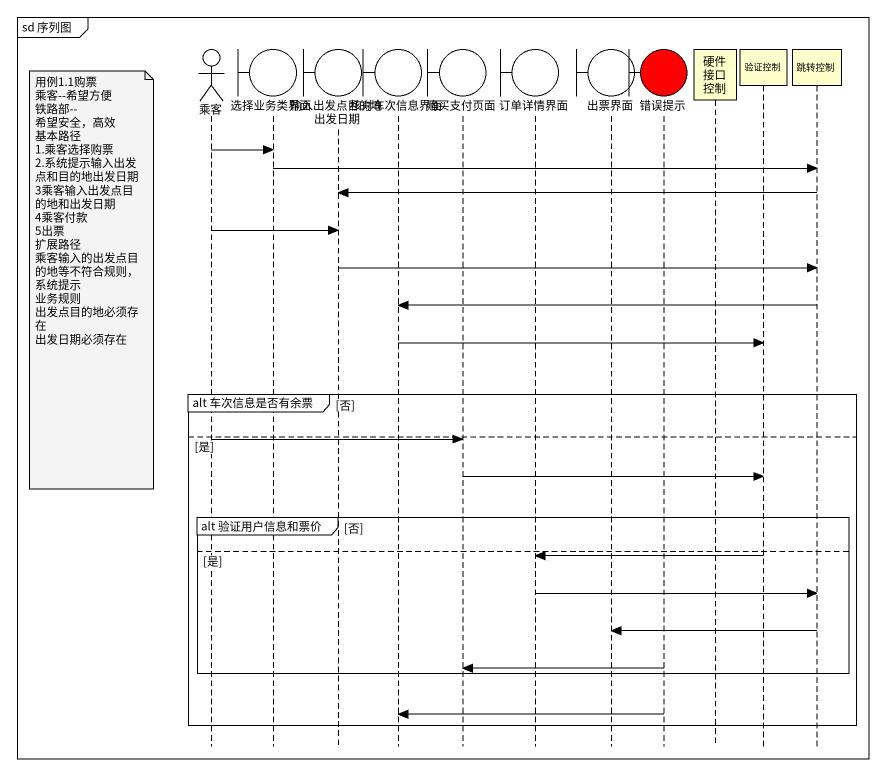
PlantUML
@startuml
mainframe sd 序列图
hide footbox
actor 乘客
boundary 选择业务类界面
boundary 输入出发点目的地出发日期
boundary 核对车次信息界面
boundary 购买支付页面
boundary 订单详情界面
boundary 出票界面
boundary 错误提示 #FF0000
participant 硬件接口控制
participant 验证控制
participant 跳转控制

乘客 -> 选择业务类界面
选择业务类界面 -> 跳转控制
跳转控制 -> 输入出发点目的地出发日期
乘客 -> 输入出发点目的地出发日期
输入出发点目的地出发日期 -> 跳转控制
note left of 乘客
  用例1.1购票
  乘客--希望方便
  铁路部--希望安全，高效
  基本路径
  1.乘客选择购票
  2.系统提示输入出发点和目的地出发日期
  3乘客输入出发点目的地和出发日期
  4乘客付款
  5出票
  扩展路径
  乘客输入的出发点目的地等不符合规则，系统提示
  业务规则
  出发点目的地必须存在
  出发日期必须存在
end note
跳转控制 -> 核对车次信息界面
核对车次信息界面 -> 验证控制
group alt 车次信息是否有余票 [否]
else 是
  乘客 -> 购买支付页面
  购买支付页面 -> 验证控制
  group alt 验证用户信息和票价 [否]
  else 是
    验证控制 -> 订单详情界面
    订单详情界面 -> 跳转控制
    跳转控制 -> 出票界面
    错误提示 -> 购买支付页面
  end
  错误提示 -> 核对车次信息界面
end
@enduml
